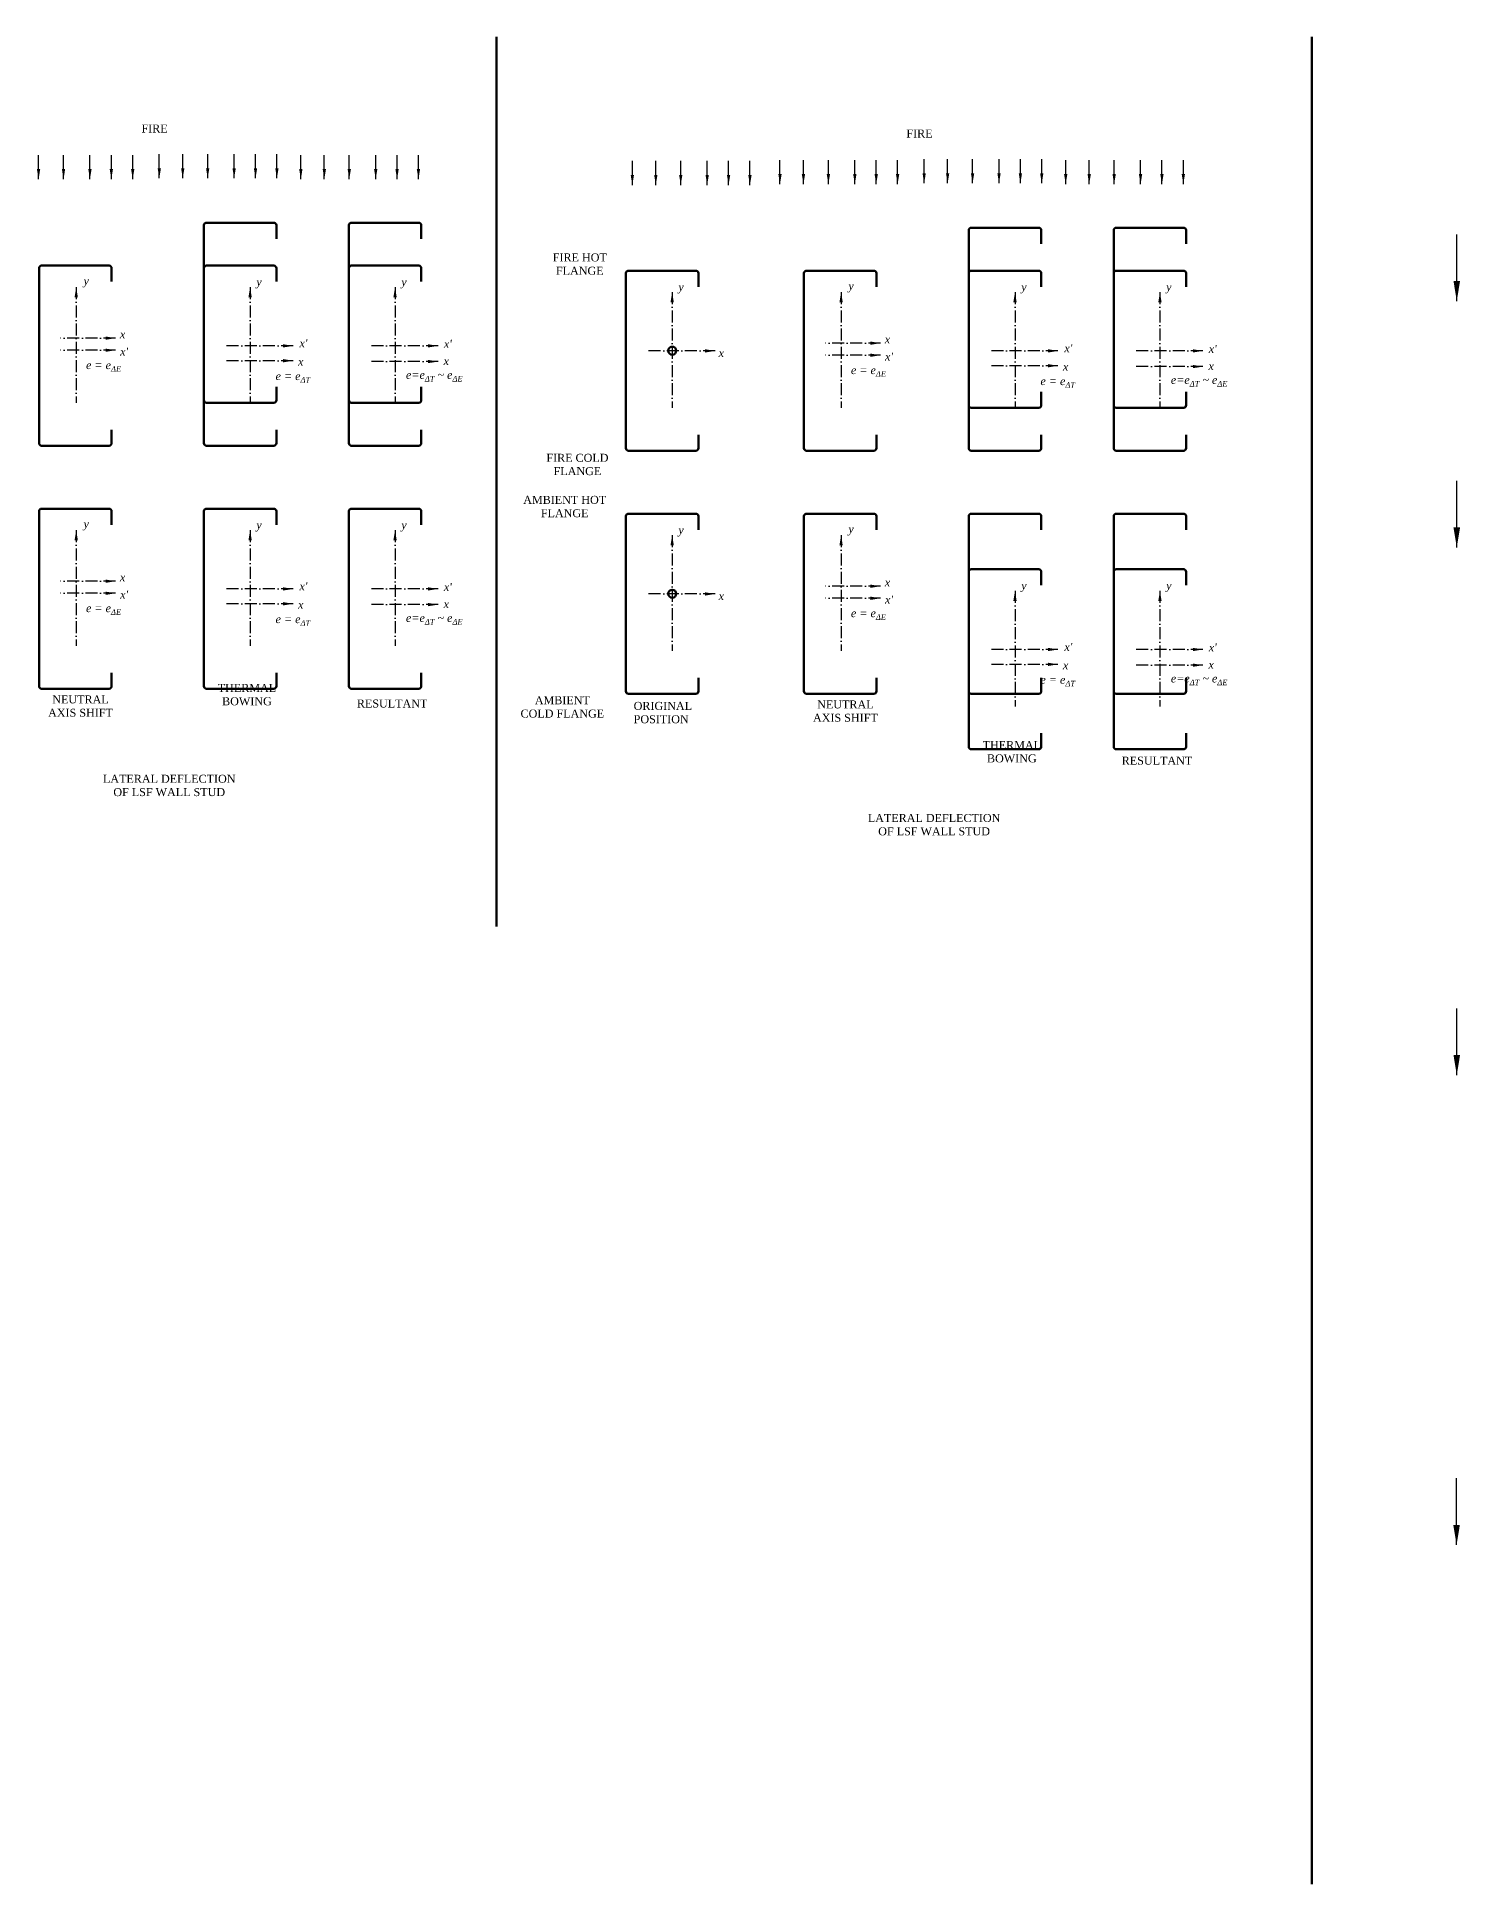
# Model space of a CAD drawing. Header units: millimetres. Extents: x 4718 to 11481, y 420 to 1811.
# Drawn here: x 9960 to 10672, y 420 to 1343 of the extents above; entities that cross this region are included whole.
import ezdxf

# ---------------------------------------------------------------- set-up
doc = ezdxf.new("R2010")
doc.units = ezdxf.units.MM
doc.linetypes.add('ACAD_ISO02W100', pattern=[15, 12, -3])
doc.linetypes.add('ACAD_ISO10W100', pattern=[18, 12, -3, 0, -3])
doc.layers.get('0').update_dxf_attribs({"lineweight": 100})
doc.styles.get("Standard").update_dxf_attribs({"font": 'times.ttf'})
doc.dimstyles.new('ISO-25', dxfattribs={"dimtxt": 2.5, "dimasz": 2.5, "dimexe": 1.25, "dimexo": 0.625, "dimtad": 1, "dimtxsty": 'Standard', "dimcen": 2.5, "dimadec": 0, "dimazin": 0, "dimtfac": 1, "dimtmove": 0, "dimatfit": 3, "dimfxl": 1, "dimarcsym": 0})
doc.dimstyles.new('Times new roman', dxfattribs={"dimtxt": 5, "dimasz": 5, "dimexe": 2, "dimexo": 1, "dimgap": 1, "dimtad": 1, "dimtih": 1, "dimtoh": 1, "dimtxsty": 'Standard', "dimblk": 'ARCHTICK', "dimcen": 0, "dimadec": 0, "dimazin": 0, "dimtfac": 1, "dimtmove": 0, "dimatfit": 3, "dimfxl": 1, "dimarcsym": 0})

# ---------------------------------------------------------------- blocks, each defined once
blk = doc.blocks.new('stud 90 final')
at = {"lineweight": 53}
for p, q in [((3608.72, 1346.48), (3608.72, 1433.98)), ((3609.97, 1435.23), (3643.72, 1435.23)), ((3644.97, 1433.98), (3644.97, 1427.23)), ((3644.97, 1353.23), (3644.97, 1346.48)), ((3609.97, 1345.23), (3643.72, 1345.23))]:
    blk.add_line(p, q, dxfattribs=at)
for centre, start, end in [((3609.97, 1433.98), 90, 180), ((3643.72, 1433.98), 0, 90), ((3609.97, 1346.48), 180, 270), ((3643.72, 1346.48), 270, 0)]:
    blk.add_arc(centre, 1.25, start, end, dxfattribs=at)
blk = doc.blocks.new('_ArchTick')
at = {"color": 0, "linetype": 'ByBlock', "const_width": 0.15}
blk.add_lwpolyline([(-0.5, -0.5), (0.5, 0.5)], dxfattribs=at)
blk = doc.blocks.new('GREY STUD')
at = {"color": 252, "lineweight": 53, "true_color": 0x939598}
for p, q in [((9591.75, 1562.83), (9591.75, 1650.33)), ((9593, 1651.58), (9626.75, 1651.58)), ((9628, 1650.33), (9628, 1643.58)), ((9593, 1561.58), (9626.75, 1561.58)), ((9628, 1569.58), (9628, 1562.83))]:
    blk.add_line(p, q, dxfattribs=at)
for centre, start, end in [((9593, 1650.33), 90, 180), ((9626.75, 1650.33), 0, 90), ((9593, 1562.83), 180, 270), ((9626.75, 1562.83), 270, 0)]:
    blk.add_arc(centre, 1.25, start, end, dxfattribs=at)

msp = doc.modelspace()

# ---------------------------------------------------------------- linework, layer by layer
at = {"lineweight": 53}
for points in [[(10190.008, 1343.272), (10190.008, 898.554)], [(10597.685, 1343.272), (10597.685, 419.81)]]:
    msp.add_lwpolyline(points, dxfattribs=at)
for centre in [(10277.846, 1186.42), (10277.846, 1064.906)]:
    msp.add_circle(centre, 2, dxfattribs=at)

# ---------------------------------------------------------------- block references
at = {"color": 252, "lineweight": 53, "true_color": 0x939598}
for p in [(6434.917, -184.838), (6817.376, -187.348), (6434.917, -327.817), (6817.376, -358.103)]:
    msp.add_blockref('stud 90 final', p, dxfattribs=at)
at = {"lineweight": 53}
for name, p in [('stud 90 final', (6507.388, -184.838)), ('stud 90 final', (6889.848, -187.348)), ('stud 90 final', (6352.507, -206.303)), ('GREY STUD', (451.892, -422.654)), ('GREY STUD', (524.363, -422.654)), ('stud 90 final', (6645.947, -208.814)), ('stud 90 final', (6734.967, -208.814)), ('GREY STUD', (834.351, -425.164)), ('GREY STUD', (906.823, -425.164)), ('stud 90 final', (6352.507, -327.817)), ('stud 90 final', (6507.388, -327.817)), ('stud 90 final', (6645.947, -330.328)), ('stud 90 final', (6734.967, -330.328)), ('GREY STUD', (834.351, -546.678)), ('GREY STUD', (906.823, -546.678)), ('stud 90 final', (6889.848, -358.103))]:
    msp.add_blockref(name, p, dxfattribs=at)

# ---------------------------------------------------------------- texts
at = {"char_height": 4, "attachment_point": 1}
for s, width, insert in [('\\pxqc;FIRE', 20.05912, (10008.961, 1299.488)), ('\\pxqc;FIRE', 20.05912, (10391.421, 1296.977)), ('\\pxqc;{\\C240;\\c2367469;FIRE HOT FLANGE}', 43.26174, (10209.959, 1235.057)), ('{\\fTimes New Roman|b0|i1|c0|p18;y}', 32.24753, (9983.455, 1223.348)), ('{\\fTimes New Roman|b0|i1|c0|p18;y}', 2.48943, (10069.872, 1222.831)), ('{\\fTimes New Roman|b0|i1|c0|p18;y}', 2.48943, (10142.344, 1222.831)), ('{\\fTimes New Roman|b0|i1|c0|p18;y}', 2.48943, (10280.902, 1220.32)), ('{\\fTimes New Roman|b0|i1|c0|p18;y}', 32.24753, (10365.915, 1220.837)), ('{\\fTimes New Roman|b0|i1|c0|p18;y}', 2.48943, (10452.331, 1220.32)), ('{\\fTimes New Roman|b0|i1|c0|p18;y}', 2.48943, (10524.803, 1220.32)), ('{\\fTimes New Roman|b0|i1|c0|p18;x}', 1.53216, (10001.646, 1196.618)), ("{\\fTimes New Roman|b0|i1|c0|p18;x'}", 1.53216, (10091.441, 1192.149)), ("{\\fTimes New Roman|b0|i1|c0|p18;x'}", 1.53216, (10163.651, 1191.853)), ('{\\fTimes New Roman|b0|i1|c0|p18;x}', 1.53216, (10384.105, 1194.107)), ("{\\fTimes New Roman|b0|i1|c0|p18;x'}", 1.53216, (10001.771, 1188.008)), ('{\\fTimes New Roman|b0|i1|c0|p18;x}', 32.24753, (10163.495, 1183.245)), ('{\\fTimes New Roman|b0|i1|c0|p18;x}', 32.24753, (10301.017, 1187.24)), ("{\\fTimes New Roman|b0|i1|c0|p18;x'}", 1.53216, (10384.23, 1185.497)), ("{\\fTimes New Roman|b0|i1|c0|p18;x'}", 1.53216, (10473.9, 1189.638)), ("{\\fTimes New Roman|b0|i1|c0|p18;x'}", 1.53216, (10546.11, 1189.342)), ('\\A1;{\\fTimes New Roman|b0|i1|c0|p18;e = e\\H0.7x;\\S^ ΔE;}', 22.20691, (9984.724, 1181.22)), ('\\A1;{\\fTimes New Roman|b0|i1|c0|p18;e = e\\H0.7x;\\S^ ΔT;}', 18.04765, (10079.483, 1175.732)), ('{\\fTimes New Roman|b0|i1|c0|p18;x}', 32.24753, (10090.727, 1182.949)), ('\\A1;{\\fTimes New Roman|b0|i1|c0|p18;e=e\\H0.7x;\\S^ ΔT;\\H1.4286x; ~ e\\H0.7x;\\S^ ΔE;}', 30.27397, (10144.681, 1176.35)), ('\\A1;{\\fTimes New Roman|b0|i1|c0|p18;e = e\\H0.7x;\\S^ ΔE;}', 22.20691, (10367.183, 1178.709)), ('{\\fTimes New Roman|b0|i1|c0|p18;x}', 32.24753, (10473.187, 1180.438)), ('{\\fTimes New Roman|b0|i1|c0|p18;x}', 32.24753, (10545.954, 1180.734)), ('\\A1;{\\fTimes New Roman|b0|i1|c0|p18;e = e\\H0.7x;\\S^ ΔT;}', 18.04765, (10461.943, 1173.221)), ('\\A1;{\\fTimes New Roman|b0|i1|c0|p18;e=e\\H0.7x;\\S^ ΔT;\\H1.4286x; ~ e\\H0.7x;\\S^ ΔE;}', 30.27397, (10527.14, 1173.839)), ('\\pxqc;{\\C175;\\c10835013;FIRE COLD FLANGE}', 43.26174, (10208.789, 1134.872)), ('\\pxqc;{\\C240;\\c2367469;AMBIENT HOT FLANGE}', 43.26174, (10202.421, 1113.842)), ('{\\fTimes New Roman|b0|i1|c0|p18;y}', 32.24753, (9983.455, 1101.834)), ('{\\fTimes New Roman|b0|i1|c0|p18;y}', 2.48943, (10069.872, 1101.317)), ('{\\fTimes New Roman|b0|i1|c0|p18;y}', 2.48943, (10142.344, 1101.317)), ('{\\fTimes New Roman|b0|i1|c0|p18;y}', 2.48943, (10280.902, 1098.806)), ('{\\fTimes New Roman|b0|i1|c0|p18;y}', 32.24753, (10365.915, 1099.323)), ('{\\fTimes New Roman|b0|i1|c0|p18;x}', 1.53216, (10001.646, 1075.104)), ('{\\fTimes New Roman|b0|i1|c0|p18;x}', 1.53216, (10384.105, 1072.593)), ("{\\fTimes New Roman|b0|i1|c0|p18;x'}", 1.53216, (10001.771, 1066.495)), ("{\\fTimes New Roman|b0|i1|c0|p18;x'}", 1.53216, (10091.441, 1070.635)), ("{\\fTimes New Roman|b0|i1|c0|p18;x'}", 1.53216, (10163.651, 1070.339)), ('{\\fTimes New Roman|b0|i1|c0|p18;x}', 32.24753, (10301.017, 1065.727)), ("{\\fTimes New Roman|b0|i1|c0|p18;x'}", 1.53216, (10384.23, 1063.984)), ('{\\fTimes New Roman|b0|i1|c0|p18;y}', 2.48943, (10452.331, 1071.031)), ('{\\fTimes New Roman|b0|i1|c0|p18;y}', 2.48943, (10524.803, 1071.031)), ('\\A1;{\\fTimes New Roman|b0|i1|c0|p18;e = e\\H0.7x;\\S^ ΔE;}', 22.20691, (9984.724, 1059.706)), ('\\A1;{\\fTimes New Roman|b0|i1|c0|p18;e = e\\H0.7x;\\S^ ΔT;}', 18.04765, (10079.483, 1054.219)), ('{\\fTimes New Roman|b0|i1|c0|p18;x}', 32.24753, (10090.727, 1061.436)), ('\\A1;{\\fTimes New Roman|b0|i1|c0|p18;e=e\\H0.7x;\\S^ ΔT;\\H1.4286x; ~ e\\H0.7x;\\S^ ΔE;}', 30.27397, (10144.681, 1054.837)), ('{\\fTimes New Roman|b0|i1|c0|p18;x}', 32.24753, (10163.495, 1061.731)), ('\\A1;{\\fTimes New Roman|b0|i1|c0|p18;e = e\\H0.7x;\\S^ ΔE;}', 22.20691, (10367.183, 1057.195)), ("{\\fTimes New Roman|b0|i1|c0|p18;x'}", 1.53216, (10473.9, 1040.349)), ("{\\fTimes New Roman|b0|i1|c0|p18;x'}", 1.53216, (10546.11, 1040.053)), ('{\\fTimes New Roman|b0|i1|c0|p18;x}', 32.24753, (10473.187, 1031.15)), ('{\\fTimes New Roman|b0|i1|c0|p18;x}', 32.24753, (10545.954, 1031.445)), ('\\pxqc; THERMAL BOWING', 27.98937, (10051.181, 1019.806)), ('\\A1;{\\fTimes New Roman|b0|i1|c0|p18;e = e\\H0.7x;\\S^ ΔT;}', 18.04765, (10461.943, 1023.933)), ('\\A1;{\\fTimes New Roman|b0|i1|c0|p18;e=e\\H0.7x;\\S^ ΔT;\\H1.4286x; ~ e\\H0.7x;\\S^ ΔE;}', 30.27397, (10527.14, 1024.551)), ('\\pxqc;NEUTRAL AXIS SHIFT', 32.47669, (9965.71, 1014.074)), ('{\\fTimes New Roman|b0|i0|c0|p18;RESULTANT}', 13.75868, (10120.137, 1012.008)), ('\\pxqc;{\\C175;\\c10835013;AMBIENT COLD FLANGE}', 43.26174, (10201.251, 1013.657)), ('{\\fTimes New Roman|b0|i0|c0|p18;ORIGINAL POSITION}', 10.26634, (10258.54, 1010.836)), ('\\pxqc;NEUTRAL AXIS SHIFT', 32.47669, (10348.17, 1011.563)), ('\\pxqc; THERMAL BOWING', 27.98937, (10433.641, 991.256)), ('{\\fTimes New Roman|b0|i0|c0|p18;RESULTANT}', 13.75868, (10502.596, 983.458)), ('\\pxqc;LATERAL DEFLECTION OF LSF WALL STUD', 73.11581, (9989.752, 974.403)), ('\\pxqc;LATERAL DEFLECTION OF LSF WALL STUD', 73.11581, (10372.212, 954.792))]:
    msp.add_mtext_dynamic_manual_height_columns(s, width=width, gutter_width=12.5, heights=[0], dxfattribs=dict(at, insert=insert))

# ---------------------------------------------------------------- leaders
at = {"color": 242, "linetype": 'ACAD_ISO02W100', "lineweight": 30, "true_color": 0xcd2027}
for points in [[(9960.984, 1272.195), (9960.984, 1286.038)], [(9973.458, 1272.195), (9973.458, 1286.038)], [(9986.675, 1272.195), (9986.675, 1286.038)], [(9997.367, 1272.195), (9997.367, 1286.038)], [(10008.059, 1272.195), (10008.059, 1286.038)], [(10021.343, 1272.629), (10021.343, 1286.472)], [(10033.075, 1272.629), (10033.075, 1286.472)], [(10045.549, 1272.629), (10045.549, 1286.472)], [(10058.766, 1272.629), (10058.766, 1286.472)], [(10069.458, 1272.629), (10069.458, 1286.472)], [(10080.15, 1272.629), (10080.15, 1286.472)], [(10092.131, 1272.195), (10092.131, 1286.038)], [(10103.863, 1272.195), (10103.863, 1286.038)], [(10116.337, 1272.195), (10116.337, 1286.038)], [(10129.554, 1272.195), (10129.554, 1286.038)], [(10140.246, 1272.195), (10140.246, 1286.038)], [(10150.938, 1272.195), (10150.938, 1286.038)], [(10403.803, 1270.118), (10403.803, 1283.961)], [(10415.534, 1270.118), (10415.534, 1283.961)], [(10428.009, 1270.118), (10428.009, 1283.961)], [(10441.225, 1270.118), (10441.225, 1283.961)], [(10451.917, 1270.118), (10451.917, 1283.961)], [(10462.609, 1270.118), (10462.609, 1283.961)], [(10257.883, 1269.25), (10257.883, 1283.093)], [(10269.615, 1269.25), (10269.615, 1283.093)], [(10282.089, 1269.25), (10282.089, 1283.093)], [(10295.306, 1269.25), (10295.306, 1283.093)], [(10305.998, 1269.25), (10305.998, 1283.093)], [(10316.69, 1269.25), (10316.69, 1283.093)], [(10331.712, 1269.684), (10331.712, 1283.527)], [(10343.443, 1269.684), (10343.443, 1283.527)], [(10355.917, 1269.684), (10355.917, 1283.527)], [(10369.134, 1269.684), (10369.134, 1283.527)], [(10379.826, 1269.684), (10379.826, 1283.527)], [(10390.518, 1269.684), (10390.518, 1283.527)], [(10474.591, 1269.684), (10474.591, 1283.527)], [(10486.323, 1269.684), (10486.323, 1283.527)], [(10498.797, 1269.684), (10498.797, 1283.527)], [(10512.013, 1269.684), (10512.013, 1283.527)], [(10522.706, 1269.684), (10522.706, 1283.527)], [(10533.398, 1269.684), (10533.398, 1283.527)]]:
    msp.add_leader(points, dimstyle='ISO-25', override={"dimasz": 5, "dimgap": 0.625, "dimtad": 0}, dxfattribs=at)
at = {"color": 242, "lineweight": 30, "true_color": 0xcd2027}
for points in [[(10670.122, 1211.247), (10670.122, 1244.545)], [(10670.122, 1088.036), (10670.122, 1121.335)], [(10670.122, 824.268), (10670.122, 857.566)], [(10670.022, 589.354), (10670.022, 622.652)]]:
    msp.add_leader(points, dimstyle='ISO-25', override={"dimasz": 10, "dimgap": 0.625, "dimtad": 0}, dxfattribs=at)
at = {"linetype": 'ACAD_ISO10W100', "lineweight": 53, "ltscale": 0.5}
for points, override in [([(9979.804, 1218.15), (9979.804, 1160.396)], {"dimtad": 0}), ([(10066.763, 1218.142), (10066.763, 1160.396)], {"dimgap": 1, "dimtad": 0}), ([(10139.235, 1218.142), (10139.235, 1160.396)], {"dimgap": 1, "dimtad": 0}), ([(10277.794, 1215.631), (10277.794, 1157.886)], {"dimgap": 1, "dimtad": 0}), ([(10362.264, 1215.639), (10362.264, 1157.886)], {"dimtad": 0}), ([(10449.223, 1215.631), (10449.223, 1157.886)], {"dimgap": 1, "dimtad": 0}), ([(10521.695, 1215.631), (10521.695, 1157.886)], {"dimgap": 1, "dimtad": 0}), ([(9999.474, 1192.693), (9971.968, 1192.693)], {"dimtad": 0}), ([(9999.474, 1186.651), (9971.968, 1186.651)], {"dimtad": 0}), ([(10088.242, 1188.827), (10054.323, 1188.827)], {"dimgap": 1, "dimtad": 0}), ([(10088.242, 1181.397), (10054.323, 1181.397)], {"dimgap": 1, "dimtad": 0}), ([(10160.714, 1188.827), (10126.795, 1188.827)], {"dimgap": 1, "dimtad": 0}), ([(10299.272, 1186.316), (10265.353, 1186.316)], {"dimgap": 1, "dimtad": 0}), ([(10381.933, 1190.182), (10354.427, 1190.182)], {"dimtad": 0}), ([(10381.933, 1184.14), (10354.427, 1184.14)], {"dimtad": 0}), ([(10470.701, 1186.316), (10436.782, 1186.316)], {"dimgap": 1, "dimtad": 0}), ([(10543.173, 1186.316), (10509.254, 1186.316)], {"dimgap": 1, "dimtad": 0}), ([(10160.714, 1180.99), (10126.795, 1180.99)], {"dimgap": 1, "dimtad": 0}), ([(10470.701, 1178.886), (10436.782, 1178.886)], {"dimgap": 1, "dimtad": 0}), ([(10543.173, 1178.479), (10509.254, 1178.479)], {"dimgap": 1, "dimtad": 0}), ([(9979.804, 1096.636), (9979.804, 1038.883)], {"dimtad": 0}), ([(10066.763, 1096.628), (10066.763, 1038.883)], {"dimgap": 1, "dimtad": 0}), ([(10139.235, 1096.628), (10139.235, 1038.883)], {"dimgap": 1, "dimtad": 0}), ([(10277.794, 1094.117), (10277.794, 1036.372)], {"dimgap": 1, "dimtad": 0}), ([(10362.264, 1094.125), (10362.264, 1036.372)], {"dimtad": 0}), ([(9999.474, 1071.179), (9971.968, 1071.179)], {"dimtad": 0}), ([(9999.474, 1065.137), (9971.968, 1065.137)], {"dimtad": 0}), ([(10088.242, 1067.313), (10054.323, 1067.313)], {"dimgap": 1, "dimtad": 0}), ([(10160.714, 1067.313), (10126.795, 1067.313)], {"dimgap": 1, "dimtad": 0}), ([(10299.272, 1064.802), (10265.353, 1064.802)], {"dimgap": 1, "dimtad": 0}), ([(10381.933, 1068.669), (10354.427, 1068.669)], {"dimtad": 0}), ([(10381.933, 1062.626), (10354.427, 1062.626)], {"dimtad": 0}), ([(10449.223, 1066.342), (10449.223, 1008.597)], {"dimgap": 1, "dimtad": 0}), ([(10521.695, 1066.342), (10521.695, 1008.597)], {"dimgap": 1, "dimtad": 0}), ([(10088.242, 1059.883), (10054.323, 1059.883)], {"dimgap": 1, "dimtad": 0}), ([(10160.714, 1059.476), (10126.795, 1059.476)], {"dimgap": 1, "dimtad": 0}), ([(10470.701, 1037.027), (10436.782, 1037.027)], {"dimgap": 1, "dimtad": 0}), ([(10543.173, 1037.027), (10509.254, 1037.027)], {"dimgap": 1, "dimtad": 0}), ([(10470.701, 1029.597), (10436.782, 1029.597)], {"dimgap": 1, "dimtad": 0}), ([(10543.173, 1029.19), (10509.254, 1029.19)], {"dimgap": 1, "dimtad": 0})]:
    msp.add_leader(points, dimstyle='Times new roman', override=override, dxfattribs=at)

doc.saveas('drawing.dxf')
